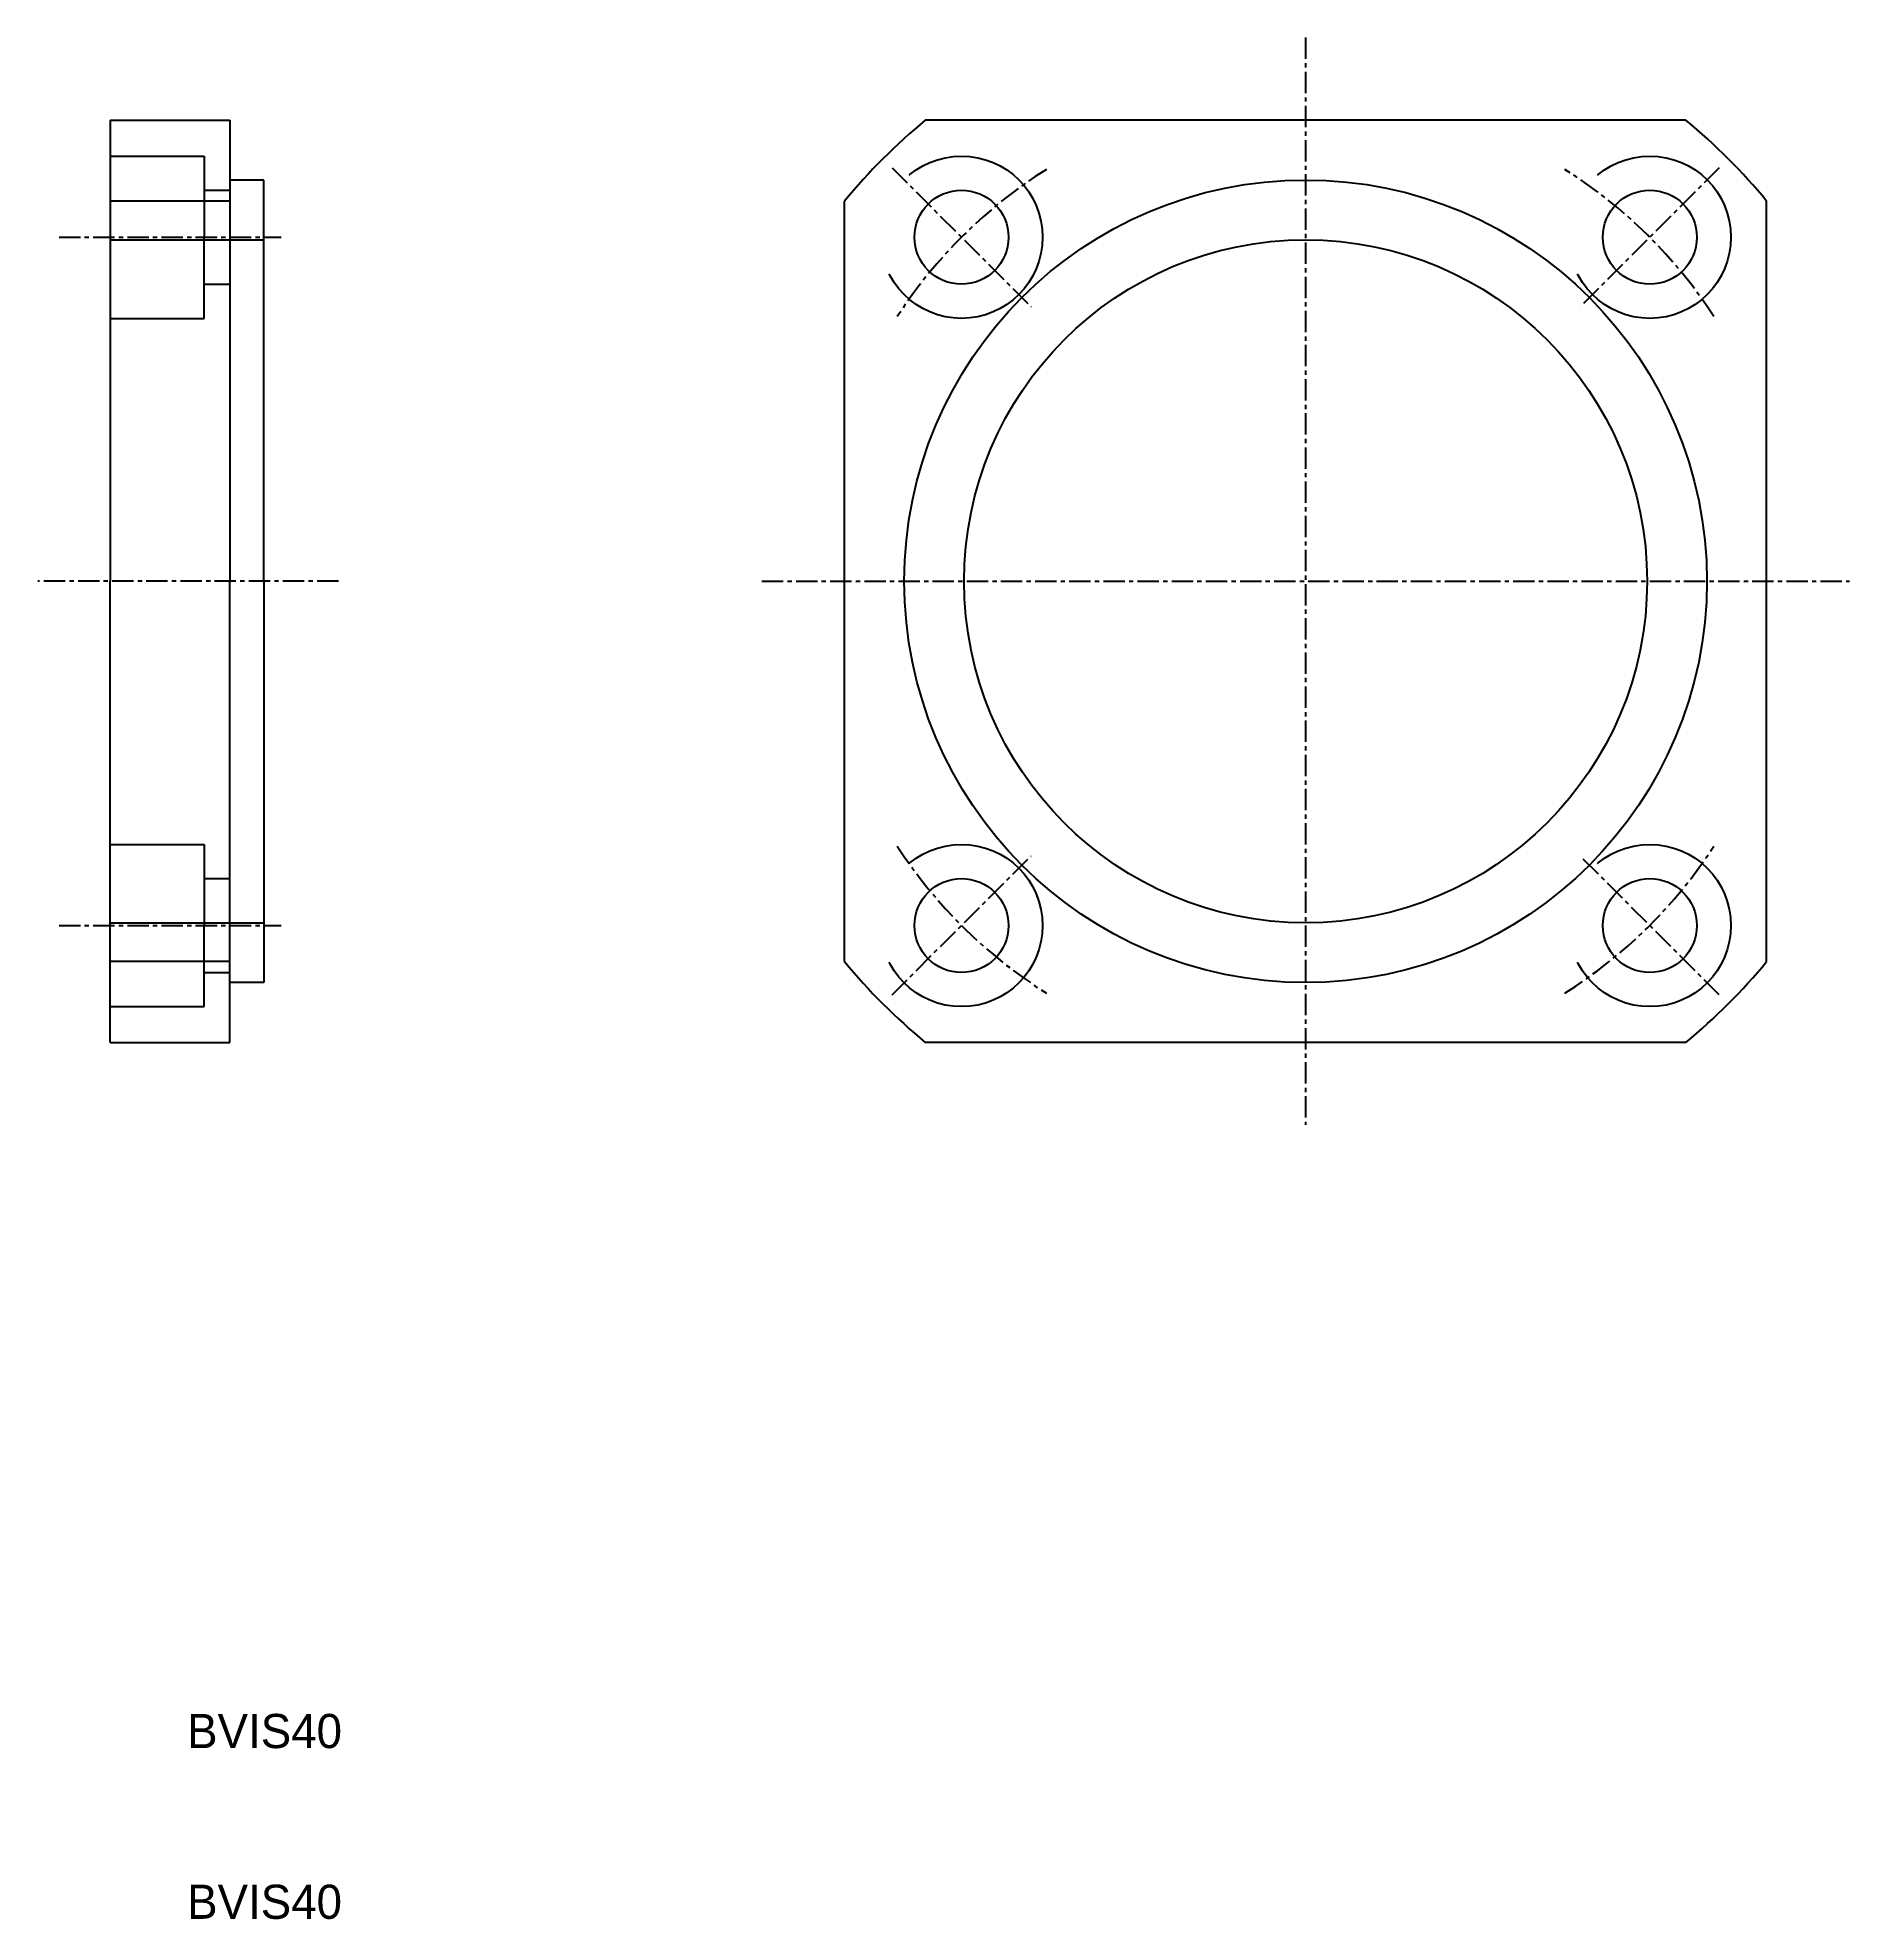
# Model space of a CAD drawing. Extents: x 167 to 273, y 79 to 190.
import ezdxf

# ---------------------------------------------------------------- set-up
doc = ezdxf.new("R2010")
doc.units = 0
doc.linetypes.add('CENTER', pattern=[2, 1.25, -0.25, 0.25, -0.25])
doc.linetypes.add('DASHED', pattern=[19.05, 12.7, -6.35])
doc.layers.get('0').update_dxf_attribs({"linetype": 'CONTINUOUS'})
doc.layers.add('CENTER', color=1, linetype='CENTER')

msp = doc.modelspace()

# ---------------------------------------------------------------- linework, layer by layer
for p, q in [((170.79, 184.73), (170.79, 157.73)), ((170.79, 184.73), (177.79, 184.73)), ((177.79, 184.73), (177.79, 157.73)), ((263.06, 184.73), (218.52, 184.73)), ((179.79, 181.23), (177.79, 181.23)), ((179.79, 157.73), (179.79, 181.23)), ((177.79, 180), (170.79, 180)), ((213.79, 135.46), (213.79, 180)), ((267.79, 135.46), (267.79, 180)), ((170.79, 130.73), (170.79, 157.73)), ((177.79, 130.73), (177.79, 157.73)), ((179.79, 157.73), (179.79, 134.23)), ((177.79, 135.46), (170.79, 135.46)), ((179.79, 134.23), (177.79, 134.23)), ((170.79, 130.73), (177.79, 130.73)), ((263.06, 130.73), (218.52, 130.73))]:
    msp.add_line(p, q)
at = {"color": 3, "linetype": 'DASHED'}
for p, q in [((170.79, 182.63), (176.29, 182.63)), ((176.29, 182.63), (176.29, 177.88)), ((176.29, 180.63), (177.79, 180.63)), ((170.79, 177.73), (179.79, 177.73)), ((176.29, 173.13), (176.29, 177.88)), ((176.29, 175.13), (177.79, 175.13)), ((170.79, 173.13), (176.29, 173.13)), ((170.79, 142.32), (176.29, 142.32)), ((176.29, 142.32), (176.29, 137.57)), ((176.29, 140.32), (177.79, 140.32)), ((170.79, 137.73), (179.79, 137.73)), ((176.29, 132.82), (176.29, 137.57)), ((176.29, 134.82), (177.79, 134.82)), ((170.79, 132.82), (176.29, 132.82))]:
    msp.add_line(p, q, dxfattribs=at)
for centre in [(220.64, 177.88), (260.95, 177.88), (220.64, 137.57), (260.95, 137.57)]:
    msp.add_circle(centre, 4.75, dxfattribs=at)
for centre, radius in [((240.79, 157.73), 23.5), ((220.64, 177.88), 2.75), ((220.64, 177.88), 2.75), ((260.95, 177.88), 2.75), ((260.95, 177.88), 2.75), ((240.79, 157.73), 20), ((220.64, 137.57), 2.75), ((260.95, 137.57), 2.75), ((260.95, 137.57), 2.75)]:
    msp.add_circle(centre, radius)
for start, end in [(129.5177, 140.4823), (39.5177, 50.4823), (219.5177, 230.4823), (309.5177, 320.4823)]:
    msp.add_arc((240.79, 157.73), 35, start, end)
at = {"layer": 'CENTER', "color": 1, "linetype": 'CENTER'}
for p, q in [((240.79, 189.57), (240.79, 125.89)), ((216.57, 181.95), (224.71, 173.81)), ((216.57, 181.95), (224.71, 173.81)), ((265.01, 181.95), (256.88, 173.81)), ((265.01, 181.95), (256.88, 173.81)), ((167.79, 177.88), (180.79, 177.88)), ((216.57, 133.51), (224.71, 141.64)), ((265.01, 133.51), (256.88, 141.64)), ((265.01, 133.51), (256.88, 141.64)), ((167.79, 137.57), (180.79, 137.57))]:
    msp.add_line(p, q, dxfattribs=at)
at = {"layer": 'CENTER'}
for p, q in [((184.15, 157.73), (166.54, 157.73)), ((208.95, 157.73), (272.64, 157.73))]:
    msp.add_line(p, q, dxfattribs=at)
at = {"layer": 'CENTER', "color": 1, "linetype": 'CENTER'}
for start, end in [(122.1787, 147.0498), (32.9502, 57.8213), (212.9502, 237.8213), (302.1787, 327.0498)]:
    msp.add_arc((240.79, 157.73), 28.5, start, end, dxfattribs=at)

# ---------------------------------------------------------------- texts
for p in [(175.29, 89.4), (175.29, 79.4)]:
    msp.add_text('BVIS40', height=2).set_placement(p)

doc.saveas('drawing.dxf')
